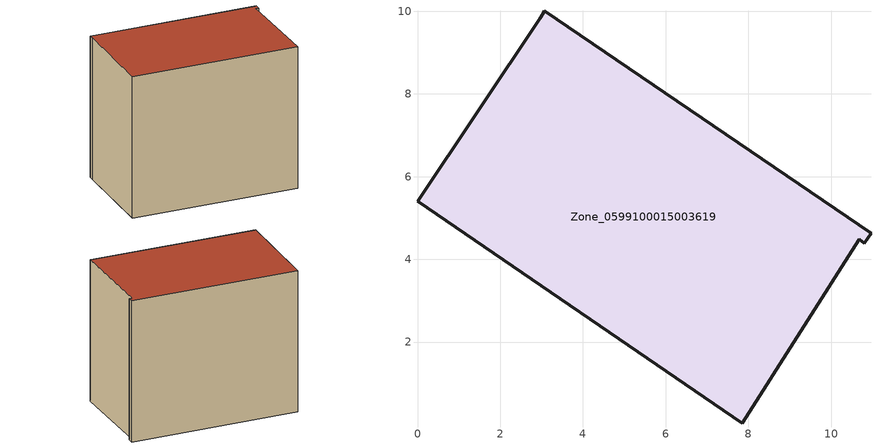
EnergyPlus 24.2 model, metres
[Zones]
Zone_0599100015003619
 floor ground (C_G): 2.95,9.81 3.04,9.96 3.07,10.01 10.97,4.63 10.81,4.39 10.68,4.48 7.85,0.04 0,5.4 z0.62
 wall outside (C_F): 10.97,4.63 3.07,10.01 3.04,9.96 2.95,9.81 0,5.4 7.85,0.04 10.68,4.48 10.81,4.39 10.97,4.63 z0.62:8.86
 roof outside (C_R): 3.04,9.96 2.95,9.81 0,5.4 7.85,0.04 10.68,4.48 10.81,4.39 10.97,4.63 3.07,10.01 z8.86
[BUILDING]
Pand.0599100015003619: North Axis=0; Terrain=City; Loads Convergence Tolerance Value=0.04; Temperature Convergence Tolerance Value=0.4; Solar Distribution=FullExterior; Maximum Number of Warmup Days=25; Minimum Number of Warmup Days=1
[Site:Location]
Rotterdam.The.Hague.AP_ZH_NLD Design_Conditions: Latitude=51.96; Longitude=4.45; Time Zone=1; Elevation=-4.5
[SITE:GROUNDTEMPERATURE:BUILDINGSURFACE]
18, 18, 18, 18, 18, 18, 18, 18, 18, 18, 18, 18
[MATERIAL] Thermal Absorptance=0.9; Solar Absorptance=0.7; Visible Absorptance=0.7
Name | Roughness | Thickness | Conductivity | Density | Specific Heat
G.TC.1975-1991 | MediumSmooth | 0.15 | 0.288461 | 540 | 1210
F.TC.1975-1991 | Rough | 0.3 | 0.230769 | 1920 | 840
R.TC.1975-1991 | MediumRough | 0.2 | 0.153846 | 1500 | 1000
[CONSTRUCTION]
C_G: G.TC.1975-1991
C_F: F.TC.1975-1991
C_R: R.TC.1975-1991
[ZONE]
Zone_0599100015003619: Type=1; Multiplier=1; Ceiling Height=Autocalculate; Volume=Autocalculate; Floor Area=autocalculate; Part of Total Floor Area=Yes
[ZONEINFILTRATION:DESIGNFLOWRATE]
Infil_Zone_0599100015003619: Zone or ZoneList or Space or SpaceList=Zone_0599100015003619; Schedule=AlwaysOn; Design Flow Rate Calculation Method=Flow/Area; Flow Rate per Floor Area=0.003; Constant Term Coefficient=1; Temperature Term Coefficient=0; Velocity Term Coefficient=0; Velocity Squared Term Coefficient=0
[HVACTEMPLATE:ZONE:IDEALLOADSAIRSYSTEM]
Zone_0599100015003619: Maximum Heating Supply Air Temperature=50; Minimum Cooling Supply Air Temperature=13; Maximum Heating Supply Air Humidity Ratio=0.0156; Minimum Cooling Supply Air Humidity Ratio=0.0077; Heating Limit=NoLimit; Cooling Limit=NoLimit; Dehumidification Control Type=ConstantSensibleHeatRatio; Cooling Sensible Heat Ratio=0.7; Dehumidification Setpoint=60; Humidification Control Type=None; Humidification Setpoint=30; Outdoor Air Method=None; Outdoor Air Flow Rate per Person=0.00944; Outdoor Air Flow Rate per Zone Floor Area=0; Outdoor Air Flow Rate per Zone=0; Demand Controlled Ventilation Type=None; Outdoor Air Economizer Type=NoEconomizer; Heat Recovery Type=None; Sensible Heat Recovery Effectiveness=0.7; Latent Heat Recovery Effectiveness=0.65
[ZONECONTROL:THERMOSTAT]
ThermostatControl_Zone_0599100015003619: Zone or ZoneList=Zone_0599100015003619; Control Type Schedule=DualSetpointControlType; Control 1=Thermostat_Zone_0599100015003619; Temperature Difference Between Cutout And Setpoint=0
[THERMOSTATSETPOINT:DUALSETPOINT]
Thermostat_Zone_0599100015003619: Heating Setpoint Temperature Schedule=HeatingSetpoint_Zone_0599100015003619; Cooling Setpoint Temperature Schedule=CoolingSetpoint_Zone_0599100015003619
[SCHEDULE:COMPACT]
HeatingSetpoint_Zone_0599100015003619: Through: 12/31, For: AllDays, Until: 24:00, 21
CoolingSetpoint_Zone_0599100015003619: Through: 12/31, For: AllDays, Until: 24:00, 24
DualSetpointControlType: Through: 12/31, For: AllDays, Until: 24:00, 4
AlwaysOn: Through: 12/31, For: AllDays, Until: 24:00, 1
